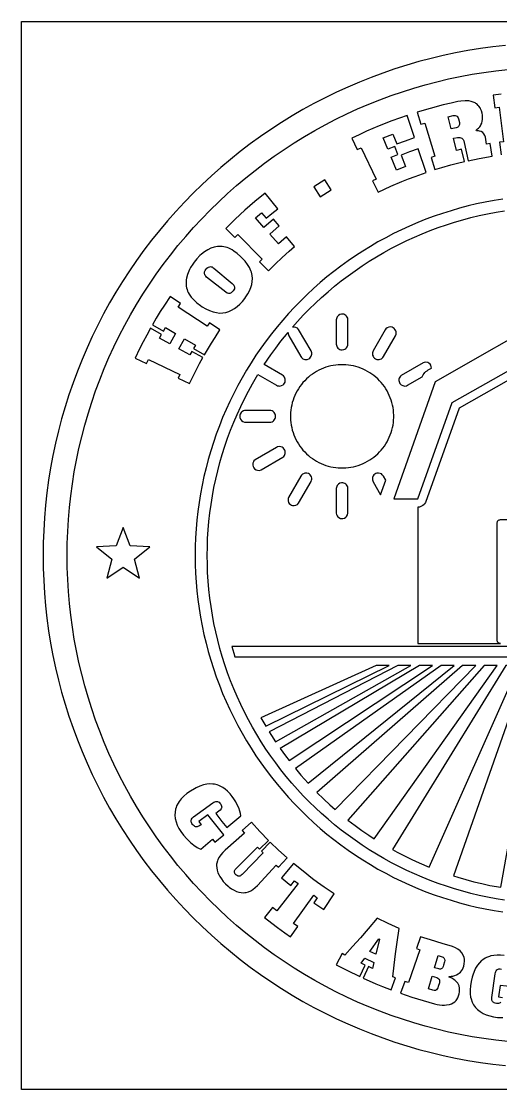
# Model space of a CAD drawing. Header units: millimetres. Extents: x 0 to 272, y 0 to 272.
# Drawn here: x 0.5 to 122.1, y 0.5 to 271.5 of the extents above; entities that cross this region are included whole.
import ezdxf

# ---------------------------------------------------------------- set-up
doc = ezdxf.new("R2010")
doc.units = ezdxf.units.MM

msp = doc.modelspace()

# ---------------------------------------------------------------- linework, layer by layer
at = {"layer": 'ENTGITTERRAHMEN'}
msp.add_lwpolyline([(0.5, 271.5), (271.5, 271.5), (271.5, 0.5), (0.5, 0.5)], close=True, dxfattribs=at)
at = {"layer": 'MOTIV'}
for points in [[(123.258, 265.374), (120.087, 265.022), (116.925, 264.593), (113.775, 264.086), (110.638, 263.502), (107.517, 262.841), (104.413, 262.104), (101.327, 261.291), (98.263, 260.402), (95.221, 259.439), (92.204, 258.401), (89.214, 257.289), (86.251, 256.104), (83.319, 254.847), (80.418, 253.519), (77.551, 252.119), (74.718, 250.65), (71.923, 249.111), (69.167, 247.505), (66.45, 245.831), (63.776, 244.091), (61.145, 242.286), (58.559, 240.417), (56.02, 238.485), (53.529, 236.491), (51.088, 234.437), (48.697, 232.324), (46.36, 230.152), (44.076, 227.924), (41.848, 225.64), (39.676, 223.303), (37.563, 220.912), (35.509, 218.471), (33.515, 215.98), (31.583, 213.441), (29.714, 210.855), (27.909, 208.224), (26.169, 205.55), (24.495, 202.833), (22.889, 200.077), (21.35, 197.282), (19.881, 194.449), (18.481, 191.582), (17.153, 188.681), (15.896, 185.749), (14.711, 182.786), (13.599, 179.796), (12.561, 176.779), (11.598, 173.737), (10.709, 170.673), (9.896, 167.587), (9.159, 164.483), (8.498, 161.362), (7.914, 158.225), (7.407, 155.075), (6.978, 151.913), (6.626, 148.742), (6.352, 145.563), (6.157, 142.379), (6.039, 139.19), (6, 136), (6.039, 132.81), (6.157, 129.621), (6.352, 126.437), (6.626, 123.258), (6.978, 120.087), (7.407, 116.925), (7.914, 113.775), (8.498, 110.638), (9.159, 107.517), (9.896, 104.413), (10.709, 101.327), (11.598, 98.263), (12.561, 95.221), (13.599, 92.204), (14.711, 89.214), (15.896, 86.251), (17.153, 83.319), (18.481, 80.418), (19.881, 77.551), (21.35, 74.718), (22.889, 71.923), (24.495, 69.167), (26.169, 66.45), (27.909, 63.776), (29.714, 61.145), (31.583, 58.559), (33.515, 56.02), (35.509, 53.529), (37.563, 51.088), (39.676, 48.697), (41.848, 46.36), (44.076, 44.076), (46.36, 41.848), (48.697, 39.676), (51.088, 37.563), (53.529, 35.509), (56.02, 33.515), (58.559, 31.583), (61.145, 29.714), (63.776, 27.909), (66.45, 26.169), (69.167, 24.495), (71.923, 22.889), (74.718, 21.35), (77.551, 19.881), (80.418, 18.481), (83.319, 17.153), (86.251, 15.896), (89.214, 14.711), (92.204, 13.599), (95.221, 12.561), (98.263, 11.598), (101.327, 10.709), (104.413, 9.896), (107.517, 9.159), (110.638, 8.498), (113.775, 7.914), (116.925, 7.407), (120.087, 6.978), (123.258, 6.626)], [(123.855, 12.69), (120.833, 13.026), (117.819, 13.435), (114.817, 13.918), (111.827, 14.475), (108.852, 15.104), (105.893, 15.807), (102.953, 16.582), (100.032, 17.429), (97.133, 18.348), (94.257, 19.337), (91.407, 20.396), (88.583, 21.526), (85.788, 22.724), (83.023, 23.99), (80.29, 25.324), (77.591, 26.724), (74.927, 28.191), (72.299, 29.722), (69.71, 31.317), (67.161, 32.976), (64.654, 34.696), (62.189, 36.478), (59.769, 38.319), (57.395, 40.219), (55.068, 42.177), (52.79, 44.192), (50.562, 46.261), (48.385, 48.385), (46.261, 50.562), (44.192, 52.79), (42.177, 55.068), (40.219, 57.395), (38.319, 59.769), (36.478, 62.189), (34.696, 64.654), (32.976, 67.161), (31.317, 69.71), (29.722, 72.299), (28.191, 74.927), (26.724, 77.591), (25.324, 80.29), (23.99, 83.023), (22.724, 85.788), (21.526, 88.583), (20.396, 91.407), (19.337, 94.257), (18.348, 97.133), (17.429, 100.032), (16.582, 102.953), (15.807, 105.893), (15.104, 108.852), (14.475, 111.827), (13.918, 114.817), (13.435, 117.819), (13.026, 120.833), (12.69, 123.855), (12.429, 126.885), (12.243, 129.92), (12.131, 132.959), (12.094, 136), (12.131, 139.041), (12.243, 142.08), (12.429, 145.115), (12.69, 148.145), (13.026, 151.167), (13.435, 154.181), (13.918, 157.183), (14.475, 160.173), (15.104, 163.148), (15.807, 166.107), (16.582, 169.047), (17.429, 171.968), (18.348, 174.867), (19.337, 177.743), (20.396, 180.593), (21.526, 183.417), (22.724, 186.212), (23.99, 188.977), (25.324, 191.71), (26.724, 194.409), (28.191, 197.073), (29.722, 199.701), (31.317, 202.29), (32.976, 204.839), (34.696, 207.346), (36.478, 209.811), (38.319, 212.231), (40.219, 214.605), (42.177, 216.932), (44.192, 219.21), (46.261, 221.438), (48.385, 223.615), (50.562, 225.739), (52.79, 227.808), (55.068, 229.823), (57.395, 231.781), (59.769, 233.681), (62.189, 235.522), (64.654, 237.304), (67.161, 239.024), (69.71, 240.683), (72.299, 242.278), (74.927, 243.809), (77.591, 245.276), (80.29, 246.676), (83.023, 248.01), (85.788, 249.276), (88.583, 250.474), (91.407, 251.604), (94.257, 252.663), (97.133, 253.652), (100.032, 254.571), (102.953, 255.418), (105.893, 256.193), (108.852, 256.896), (111.827, 257.525), (114.817, 258.082), (117.819, 258.565), (120.833, 258.974), (123.855, 259.31)], [(122.15, 252.996), (120.137, 252.74), (120.569, 249.558), (121.654, 249.7), (122.757, 240.957), (121.756, 240.826), (122.188, 237.644)], [(122.588, 226.417), (120.373, 226.061), (118.168, 225.65), (115.973, 225.185), (113.79, 224.667), (111.621, 224.095), (109.466, 223.47), (107.328, 222.793), (105.206, 222.063), (103.103, 221.281), (101.02, 220.448), (98.958, 219.564), (96.919, 218.63), (94.903, 217.646), (92.911, 216.613), (90.946, 215.531), (89.008, 214.402), (87.098, 213.225), (85.217, 212.002), (83.368, 210.732), (81.549, 209.418), (79.764, 208.06), (78.012, 206.658), (76.296, 205.214), (74.615, 203.728), (72.972, 202.201), (71.366, 200.634), (69.799, 199.028), (68.272, 197.385), (66.786, 195.704), (65.342, 193.988), (63.94, 192.236), (62.582, 190.451), (61.268, 188.632), (59.998, 186.783), (58.775, 184.902), (57.598, 182.992), (56.469, 181.054), (55.387, 179.089), (54.354, 177.097), (53.37, 175.081), (52.436, 173.042), (51.552, 170.98), (50.719, 168.897), (49.937, 166.794), (49.207, 164.672), (48.53, 162.534), (47.905, 160.379), (47.333, 158.21), (46.815, 156.027), (46.35, 153.832), (45.939, 151.627), (45.583, 149.412), (45.281, 147.189), (45.034, 144.959), (44.841, 142.724), (44.704, 140.485), (44.621, 138.243), (44.594, 136), (44.621, 133.757), (44.704, 131.515), (44.841, 129.276), (45.034, 127.041), (45.281, 124.811), (45.583, 122.588), (45.939, 120.373), (46.35, 118.168), (46.815, 115.973), (47.333, 113.79), (47.905, 111.621), (48.53, 109.466), (49.207, 107.328), (49.937, 105.206), (50.719, 103.103), (51.552, 101.02), (52.436, 98.958), (53.37, 96.919), (54.354, 94.903), (55.387, 92.911), (56.469, 90.946), (57.598, 89.008), (58.775, 87.098), (59.998, 85.217), (61.268, 83.368), (62.582, 81.549), (63.94, 79.764), (65.342, 78.012), (66.786, 76.296), (68.272, 74.615), (69.799, 72.972), (71.366, 71.366), (72.972, 69.799), (74.615, 68.272), (76.296, 66.786), (78.012, 65.342), (79.764, 63.94), (81.549, 62.582), (83.368, 61.268), (85.217, 59.998), (87.098, 58.775), (89.008, 57.598), (90.946, 56.469), (92.911, 55.387), (94.903, 54.354), (96.919, 53.37), (98.958, 52.436), (101.02, 51.552), (103.103, 50.719), (105.206, 49.937), (107.328, 49.207), (109.466, 48.53), (111.621, 47.905), (113.79, 47.333), (115.973, 46.815), (118.168, 46.35), (120.373, 45.939), (122.588, 45.583)], [(123.035, 48.597), (120.894, 48.941), (118.762, 49.338), (116.64, 49.788), (114.53, 50.289), (112.433, 50.841), (110.351, 51.445), (108.283, 52.1), (106.233, 52.806), (104.2, 53.561), (102.186, 54.367), (100.193, 55.221), (98.221, 56.124), (96.273, 57.075), (94.348, 58.074), (92.448, 59.12), (90.574, 60.212), (88.728, 61.349), (86.91, 62.532), (85.122, 63.759), (83.364, 65.029), (81.639, 66.342), (79.945, 67.697), (78.286, 69.093), (76.661, 70.53), (75.073, 72.006), (73.52, 73.52), (72.006, 75.073), (70.53, 76.661), (69.093, 78.286), (67.697, 79.945), (66.342, 81.639), (65.029, 83.364), (63.759, 85.122), (62.532, 86.91), (61.349, 88.728), (60.212, 90.574), (59.12, 92.448), (58.074, 94.348), (57.075, 96.273), (56.124, 98.221), (55.221, 100.193), (54.367, 102.186), (53.561, 104.2), (52.806, 106.233), (52.1, 108.283), (51.445, 110.351), (50.841, 112.433), (50.289, 114.53), (49.788, 116.64), (49.338, 118.762), (48.941, 120.894), (48.597, 123.035), (48.305, 125.184), (48.066, 127.339), (47.88, 129.5), (47.747, 131.664), (47.667, 133.832), (47.641, 136), (47.667, 138.168), (47.747, 140.336), (47.88, 142.5), (48.066, 144.661), (48.305, 146.816), (48.597, 148.965), (48.941, 151.106), (49.338, 153.238), (49.788, 155.36), (50.289, 157.47), (50.841, 159.567), (51.445, 161.649), (52.1, 163.717), (52.806, 165.767), (53.561, 167.8), (54.367, 169.814), (55.221, 171.807), (56.124, 173.779), (57.075, 175.727), (58.074, 177.652), (59.12, 179.552), (60.509, 181.908), (65.22, 179.188), (65.485, 179.068), (65.768, 179.002), (66.059, 178.993), (66.485, 179.085), (66.866, 179.296), (67.078, 179.495), (67.248, 179.732), (67.368, 179.997), (67.434, 180.28), (67.427, 180.716), (67.352, 180.997), (67.223, 181.258), (66.941, 181.591), (66.704, 181.76), (62.096, 184.421), (63.759, 186.878), (65.029, 188.636), (66.342, 190.361), (68.137, 192.577), (68.147, 192.289), (68.213, 192.006), (68.333, 191.74), (71.39, 186.446), (71.559, 186.209), (71.892, 185.927), (72.153, 185.798), (72.434, 185.723), (72.724, 185.704), (73.013, 185.742), (73.418, 185.902), (73.655, 186.072), (73.854, 186.284), (74.007, 186.531), (74.11, 186.804), (74.157, 187.091), (74.148, 187.382), (74.082, 187.665), (73.962, 187.93), (70.826, 193.348), (70.523, 193.661), (70.142, 193.873), (69.716, 193.965), (69.284, 193.929), (70.53, 195.339), (72.006, 196.927), (73.52, 198.48), (75.073, 199.994), (76.661, 201.47), (78.286, 202.907), (79.945, 204.303), (81.639, 205.658), (83.364, 206.971), (85.122, 208.241), (86.91, 209.468), (88.728, 210.651), (90.574, 211.788), (92.448, 212.88), (94.348, 213.926), (96.273, 214.925), (98.221, 215.876), (100.193, 216.779), (102.186, 217.633), (104.2, 218.439), (106.233, 219.194), (108.283, 219.9), (110.351, 220.555), (112.433, 221.159), (114.53, 221.711), (116.64, 222.212), (118.762, 222.662), (120.894, 223.059), (123.035, 223.403)], [(136, 187.236), (111.509, 173.358), (102.961, 149.453), (102.761, 149.112), (102.637, 148.957), (102.35, 148.686), (102.188, 148.572), (102.016, 148.474), (101.649, 148.328), (101.456, 148.282), (101.062, 148.244), (101.062, 113.656), (122.025, 113.656), (121.855, 113.673), (121.691, 113.723), (121.54, 113.803), (121.407, 113.912), (121.299, 114.044), (121.218, 114.195), (121.168, 114.359), (121.152, 114.53), (121.152, 144.227), (121.168, 144.397), (121.218, 144.561), (121.299, 144.712), (121.407, 144.844), (121.54, 144.953), (121.691, 145.034), (121.855, 145.083), (122.025, 145.1), (149.975, 145.1)], [(122.926, 34.535), (122.008, 34.619), (121.142, 34.626), (120.325, 34.555), (119.556, 34.404), (119.189, 34.299), (118.49, 34.028), (118.158, 33.862), (117.527, 33.467), (117.229, 33.237), (116.672, 32.7), (116.167, 32.062), (115.715, 31.321), (115.316, 30.477), (114.972, 29.529), (114.821, 29.015), (114.562, 27.91), (114.385, 26.814), (114.306, 25.786), (114.324, 24.827), (114.443, 23.937), (114.541, 23.517), (114.812, 22.73), (114.987, 22.363), (115.187, 22.013), (115.662, 21.367), (116.222, 20.789), (116.865, 20.282), (117.59, 19.846), (118.395, 19.482), (119.28, 19.193), (120.243, 18.979), (121.294, 18.841), (122.608, 18.771)], [(122.121, 22.662), (121.956, 22.531), (121.758, 22.438), (121.529, 22.383), (121.269, 22.366), (120.977, 22.388), (120.689, 22.443), (120.442, 22.527), (120.299, 22.599), (120.12, 22.73), (119.98, 22.89), (119.909, 23.014), (119.854, 23.155), (119.801, 23.398), (119.795, 23.885), (120.657, 29.882), (120.726, 30.193), (120.817, 30.457), (120.93, 30.676), (121.064, 30.85), (121.222, 30.979), (121.408, 31.071), (121.621, 31.125), (121.949, 31.14), (122.313, 31.092)], [(125.139, 26.538), (121.924, 26.905), (121.551, 24.011), (122.557, 23.886)]]:
    msp.add_lwpolyline(points, dxfattribs=at)
for points in [[(104.43, 236.969), (105.388, 233.904), (107.101, 234.423), (109.397, 235.069), (111.13, 235.518), (112.869, 235.936), (112.145, 239.065), (110.849, 238.756), (110.085, 241.875), (110.213, 241.906), (111.097, 242.06), (111.446, 242.078), (111.739, 242.054), (111.998, 241.979), (112.222, 241.853), (112.412, 241.677), (112.537, 241.503), (112.68, 241.213), (112.825, 240.754), (113.843, 236.157), (116.606, 236.728), (119.941, 237.313), (119.438, 240.485), (118.501, 240.332), (118.196, 242.093), (118.033, 242.579), (117.8, 242.981), (117.498, 243.3), (117.126, 243.535), (116.684, 243.684), (116.437, 243.727), (115.892, 243.748), (115.836, 243.936), (116.222, 244.197), (116.451, 244.396), (116.752, 244.73), (116.923, 244.978), (117.073, 245.246), (117.253, 245.684), (117.379, 246.149), (117.449, 246.638), (117.463, 247.151), (117.419, 247.686), (117.33, 248.19), (117.17, 248.785), (116.957, 249.317), (116.831, 249.56), (116.54, 249.999), (116.374, 250.194), (116.003, 250.538), (115.797, 250.686), (115.577, 250.818), (115.099, 251.034), (114.572, 251.196), (113.995, 251.303), (113.041, 251.359), (111.98, 251.289), (111.216, 251.171), (109.474, 250.787), (107.466, 250.305), (104.14, 249.423), (100.842, 248.444), (101.8, 245.379), (102.846, 245.701), (105.395, 237.266)], [(94.24, 229.693), (97.001, 230.876), (98.674, 231.546), (100.359, 232.187), (103.191, 233.19), (101.174, 239.164), (98.976, 238.396), (96.796, 237.581), (97.91, 234.694), (95.641, 233.788), (94.311, 237.01), (96.013, 237.696), (95.197, 239.774), (93.459, 239.074), (92.279, 241.933), (94.737, 242.915), (95.71, 240.394), (97.951, 241.231), (100.209, 242.021), (98.318, 247.624), (96.363, 246.944), (94.419, 246.231), (91.21, 244.966), (88.038, 243.608), (86.155, 242.749), (84.287, 241.856), (85.697, 238.971), (86.682, 239.446), (90.474, 231.492), (89.565, 231.053), (90.974, 228.168), (92.6, 228.945)], [(110.784, 247.564), (110.999, 247.434), (111.135, 247.293), (111.282, 247.048), (111.39, 246.737), (111.582, 245.872), (111.614, 245.622), (111.602, 245.327), (111.552, 245.134), (111.469, 244.966), (111.351, 244.821), (111.2, 244.696), (111.016, 244.591), (110.798, 244.508), (109.517, 244.196), (108.754, 247.315), (109.99, 247.609), (110.236, 247.642), (110.53, 247.633)], [(77.493, 231.293), (74.681, 229.509), (76.313, 227.02), (79.05, 228.756)], [(66.629, 211.564), (68.421, 213.171), (69.79, 214.348), (67.717, 216.801), (65.718, 215.069), (63.506, 217.557), (65.887, 219.612), (64.453, 221.323), (62.023, 219.225), (59.864, 221.655), (61.363, 222.964), (62.575, 221.553), (64.03, 222.781), (65.507, 223.984), (62.336, 227.942), (59.742, 225.803), (57.211, 223.59), (54.743, 221.306), (52.342, 218.953), (54.623, 216.692), (55.396, 217.465), (61.594, 211.201), (60.88, 210.487), (63.16, 208.226), (64.875, 209.915)], [(50.791, 197.514), (51.587, 197.539), (52.355, 197.675), (53.1, 197.907), (53.824, 198.232), (54.529, 198.649), (55.216, 199.16), (55.887, 199.763), (56.545, 200.459), (57.182, 201.236), (57.47, 201.628), (57.977, 202.407), (58.389, 203.182), (58.708, 203.955), (58.931, 204.729), (59.06, 205.504), (59.092, 206.282), (59.019, 207.064), (58.829, 207.851), (58.69, 208.247), (58.322, 209.043), (57.834, 209.845), (57.225, 210.652), (56.875, 211.057), (56.081, 211.868), (55.229, 212.618), (54.382, 213.241), (53.961, 213.504), (53.122, 213.933), (52.704, 214.098), (52.287, 214.23), (51.871, 214.33), (51.456, 214.395), (51.042, 214.428), (50.629, 214.427), (50.217, 214.392), (49.398, 214.232), (48.583, 213.957), (47.777, 213.566), (46.979, 213.06), (46.192, 212.438), (45.803, 212.083), (45.038, 211.287), (44.304, 210.391), (43.974, 209.936), (43.402, 209.033), (43.16, 208.585), (42.763, 207.697), (42.607, 207.258), (42.383, 206.39), (42.314, 205.962), (42.261, 205.118), (42.277, 204.702), (42.324, 204.292), (42.404, 203.887), (42.517, 203.487), (42.663, 203.093), (42.842, 202.705), (43.054, 202.322), (43.575, 201.572), (43.884, 201.206), (44.597, 200.488), (45.001, 200.137), (45.904, 199.449), (46.383, 199.124), (47.322, 198.566), (48.232, 198.128), (49.114, 197.807), (49.967, 197.603)], [(54.564, 203.93), (54.513, 203.644), (54.423, 203.425), (54.234, 203.127), (53.986, 202.846), (53.728, 202.64), (53.395, 202.492), (53.188, 202.461), (53.046, 202.468), (52.669, 202.577), (52.346, 202.762), (47.475, 206.643), (47.267, 206.845), (47.108, 207.051), (46.999, 207.262), (46.939, 207.477), (46.929, 207.697), (46.988, 207.999), (47.131, 208.313), (47.294, 208.555), (47.562, 208.859), (47.77, 209.035), (47.981, 209.163), (48.268, 209.259), (48.487, 209.276), (48.636, 209.259), (48.864, 209.194), (49.097, 209.078), (49.336, 208.914), (53.942, 205.041), (54.162, 204.835), (54.381, 204.559), (54.49, 204.35), (54.551, 204.141)], [(35.744, 197.875), (34.727, 196.197), (33.739, 194.502), (36.527, 192.908), (37.052, 193.817), (39.622, 192.315), (38.152, 189.72), (35.543, 191.152), (36.052, 192.07), (33.251, 193.641), (32.306, 191.922), (31.389, 190.188), (30.501, 188.439), (29.363, 186.084), (32.27, 184.718), (32.74, 185.706), (40.679, 181.884), (40.246, 180.972), (43.152, 179.607), (44.656, 182.675), (45.715, 184.691), (46.538, 186.188), (43.737, 187.759), (43.267, 186.911), (40.435, 188.466), (41.871, 191.001), (44.66, 189.371), (44.175, 188.532), (46.963, 186.937), (48.708, 189.874), (49.617, 191.32), (50.867, 193.224), (48.201, 195.015), (47.642, 194.175), (40.282, 199.02), (40.888, 199.931), (38.223, 201.722), (36.788, 199.536)], [(80.362, 195.759), (80.362, 189.645), (80.391, 189.356), (80.475, 189.077), (80.612, 188.82), (80.797, 188.595), (81.022, 188.411), (81.279, 188.273), (81.557, 188.189), (81.847, 188.16), (82.278, 188.224), (82.547, 188.336), (82.789, 188.498), (82.995, 188.703), (83.156, 188.945), (83.303, 189.356), (83.332, 189.645), (83.332, 195.759), (83.268, 196.19), (83.156, 196.459), (82.995, 196.701), (82.789, 196.907), (82.547, 197.069), (82.278, 197.18), (81.992, 197.237), (81.701, 197.237), (81.279, 197.131), (80.905, 196.907), (80.612, 196.584), (80.475, 196.328), (80.391, 196.049)], [(177.052, 150.341), (166.57, 180.037), (136, 197.506), (105.43, 180.037), (94.948, 150.341), (101.062, 150.341), (109.797, 174.797), (136, 189.645), (162.203, 174.797), (170.938, 150.341)], [(89.732, 187.93), (89.612, 187.665), (89.546, 187.382), (89.536, 187.091), (89.584, 186.804), (89.686, 186.531), (89.84, 186.284), (90.039, 186.072), (90.276, 185.902), (90.681, 185.742), (90.969, 185.704), (91.26, 185.723), (91.541, 185.798), (91.802, 185.927), (92.134, 186.209), (92.304, 186.446), (95.361, 191.74), (95.521, 192.146), (95.559, 192.434), (95.54, 192.725), (95.465, 193.006), (95.336, 193.267), (95.054, 193.599), (94.817, 193.769), (94.552, 193.889), (94.124, 193.967), (93.691, 193.917), (93.291, 193.744), (92.959, 193.462), (92.789, 193.225)], [(92.175, 179.364), (91.767, 179.861), (91.336, 180.337), (90.881, 180.792), (90.404, 181.224), (89.907, 181.632), (89.391, 182.015), (88.856, 182.372), (88.305, 182.703), (87.737, 183.006), (87.156, 183.281), (86.562, 183.527), (85.957, 183.743), (85.341, 183.93), (84.717, 184.086), (84.087, 184.212), (83.451, 184.306), (82.811, 184.369), (82.168, 184.401), (81.525, 184.401), (80.883, 184.369), (80.243, 184.306), (79.607, 184.212), (78.976, 184.086), (78.353, 183.93), (77.737, 183.743), (77.132, 183.527), (76.538, 183.281), (75.956, 183.006), (75.389, 182.703), (74.838, 182.372), (74.303, 182.015), (73.786, 181.632), (73.289, 181.224), (72.813, 180.792), (72.358, 180.337), (71.926, 179.861), (71.518, 179.364), (71.135, 178.847), (70.778, 178.312), (70.447, 177.761), (70.144, 177.194), (69.869, 176.612), (69.623, 176.018), (69.407, 175.413), (69.22, 174.797), (69.064, 174.174), (68.938, 173.543), (68.844, 172.907), (68.781, 172.267), (68.749, 171.625), (68.749, 170.982), (68.781, 170.339), (68.844, 169.699), (68.938, 169.063), (69.064, 168.433), (69.22, 167.809), (69.407, 167.193), (69.623, 166.588), (69.869, 165.994), (70.144, 165.413), (70.447, 164.845), (70.778, 164.294), (71.135, 163.759), (71.518, 163.243), (71.926, 162.746), (72.358, 162.269), (72.813, 161.814), (73.289, 161.383), (73.786, 160.975), (74.303, 160.591), (74.838, 160.234), (75.389, 159.904), (75.956, 159.6), (76.538, 159.326), (77.132, 159.079), (77.737, 158.863), (78.353, 158.676), (78.976, 158.52), (79.607, 158.394), (80.243, 158.3), (80.883, 158.237), (81.525, 158.206), (82.168, 158.206), (82.811, 158.237), (83.451, 158.3), (84.087, 158.394), (84.717, 158.52), (85.341, 158.676), (85.957, 158.863), (86.562, 159.079), (87.156, 159.326), (87.737, 159.6), (88.305, 159.904), (88.856, 160.234), (89.391, 160.591), (89.907, 160.975), (90.404, 161.383), (90.881, 161.814), (91.336, 162.269), (91.767, 162.746), (92.175, 163.243), (92.559, 163.759), (92.916, 164.294), (93.246, 164.845), (93.55, 165.413), (93.824, 165.994), (94.071, 166.588), (94.287, 167.193), (94.474, 167.809), (94.63, 168.433), (94.756, 169.063), (94.85, 169.699), (94.913, 170.339), (94.944, 170.982), (94.944, 171.625), (94.913, 172.267), (94.85, 172.907), (94.756, 173.543), (94.63, 174.174), (94.474, 174.797), (94.287, 175.413), (94.071, 176.018), (93.824, 176.612), (93.55, 177.194), (93.246, 177.761), (92.916, 178.312), (92.559, 178.847)], [(96.648, 181.489), (96.471, 181.258), (96.342, 180.997), (96.267, 180.716), (96.248, 180.426), (96.286, 180.137), (96.379, 179.861), (96.525, 179.609), (96.828, 179.296), (97.209, 179.085), (97.49, 179.009), (97.78, 178.99), (98.209, 179.068), (98.474, 179.188), (102.19, 181.334), (102.438, 181.842), (102.637, 182.137), (102.865, 182.41), (103.119, 182.658), (103.397, 182.879), (103.696, 183.071), (104.51, 183.536), (104.473, 183.868), (104.313, 184.274), (104.143, 184.51), (103.811, 184.792), (103.55, 184.921), (103.124, 185.013), (102.689, 184.977), (102.414, 184.884), (96.867, 181.681)], [(63.505, 169.818), (63.794, 169.847), (64.073, 169.931), (64.33, 170.069), (64.555, 170.253), (64.739, 170.478), (64.877, 170.735), (64.961, 171.013), (64.99, 171.303), (64.961, 171.593), (64.877, 171.871), (64.652, 172.245), (64.33, 172.538), (64.073, 172.675), (63.794, 172.759), (63.505, 172.788), (57.391, 172.788), (57.101, 172.759), (56.822, 172.675), (56.449, 172.451), (56.243, 172.245), (56.019, 171.871), (55.934, 171.593), (55.906, 171.303), (55.934, 171.013), (56.081, 170.603), (56.341, 170.253), (56.691, 169.994), (57.101, 169.847), (57.391, 169.818)], [(67.046, 161.117), (67.223, 161.348), (67.352, 161.609), (67.427, 161.89), (67.446, 162.181), (67.408, 162.469), (67.315, 162.745), (67.169, 162.997), (66.866, 163.31), (66.619, 163.464), (66.346, 163.566), (65.913, 163.616), (65.485, 163.538), (65.22, 163.418), (59.802, 160.282), (59.489, 159.979), (59.335, 159.732), (59.233, 159.459), (59.185, 159.172), (59.195, 158.881), (59.261, 158.598), (59.46, 158.21), (59.652, 157.991), (60.01, 157.743), (60.425, 157.61), (60.861, 157.603), (61.28, 157.723), (66.827, 160.925)], [(74.122, 155.081), (74.16, 155.37), (74.141, 155.66), (74.065, 155.941), (73.937, 156.202), (73.76, 156.433), (73.541, 156.625), (73.289, 156.771), (72.87, 156.89), (72.434, 156.883), (72.019, 156.75), (71.772, 156.596), (71.559, 156.397), (71.39, 156.161), (68.266, 150.736), (68.173, 150.461), (68.135, 150.172), (68.154, 149.882), (68.287, 149.467), (68.441, 149.219), (68.754, 148.916), (69.006, 148.771), (69.282, 148.677), (69.716, 148.642), (70.142, 148.734), (70.523, 148.945), (70.826, 149.259), (74.028, 154.806)], [(89.584, 155.803), (89.536, 155.515), (89.546, 155.225), (89.612, 154.941), (89.732, 154.676), (91.623, 151.4), (92.921, 155.093), (92.304, 156.161), (92.033, 156.502), (91.802, 156.679), (91.541, 156.808), (91.115, 156.9), (90.681, 156.864), (90.405, 156.771), (90.153, 156.625), (89.934, 156.433), (89.757, 156.202)], [(83.268, 153.392), (83.156, 153.661), (82.995, 153.903), (82.789, 154.109), (82.547, 154.27), (82.278, 154.382), (81.992, 154.439), (81.701, 154.439), (81.279, 154.333), (80.905, 154.109), (80.612, 153.786), (80.475, 153.529), (80.391, 153.251), (80.362, 152.961), (80.369, 146.701), (80.426, 146.416), (80.612, 146.022), (80.797, 145.797), (81.022, 145.612), (81.416, 145.426), (81.701, 145.369), (81.992, 145.369), (82.415, 145.475), (82.789, 145.699), (82.995, 145.905), (83.219, 146.279), (83.325, 146.701), (83.325, 153.106)], [(23.473, 135.077), (22.134, 130.248), (26.312, 133.014), (30.491, 130.248), (29.152, 135.077), (33.074, 138.197), (28.068, 138.416), (26.312, 143.109), (24.557, 138.416), (19.551, 138.197)], [(53.865, 112.945), (54.361, 111.235), (54.656, 110.305), (217.344, 110.305), (217.639, 111.235), (218.135, 112.945)], [(61.271, 94.858), (62.488, 92.718), (93.792, 108.07), (90.483, 108.07)], [(99.275, 108.07), (95.966, 108.07), (63.343, 91.3), (63.923, 90.358), (64.981, 88.733)], [(67.476, 85.179), (68.404, 83.96), (104.758, 108.07), (101.449, 108.07), (66.134, 87.045)], [(71.401, 80.276), (73.206, 78.257), (110.24, 108.07), (106.932, 108.07), (69.995, 81.95)], [(75.462, 75.894), (77.174, 74.213), (78.708, 72.788), (80.081, 71.573), (115.723, 108.07), (112.414, 108.07)], [(121.206, 108.07), (117.897, 108.07), (83.318, 68.901), (85.179, 67.476), (86.876, 66.25), (88.603, 65.065), (89.99, 64.163)], [(101.428, 58.006), (103.925, 56.952), (126.689, 108.07), (123.38, 108.07), (94.588, 61.419), (95.784, 60.761), (97.643, 59.797), (99.524, 58.878)], [(115.271, 53.244), (117.308, 52.76), (119.356, 52.327), (122.067, 51.838), (132.172, 108.07), (128.863, 108.07), (110.106, 54.719), (111.235, 54.361), (113.246, 53.778)], [(45.476, 68.504), (46.086, 67.694), (45.793, 67.48), (45.53, 67.325), (45.283, 67.219), (45.05, 67.164), (44.903, 67.155), (44.694, 67.184), (44.49, 67.261), (44.291, 67.387), (44.098, 67.563), (43.91, 67.788), (43.75, 68.032), (43.639, 68.269), (43.591, 68.421), (43.561, 68.642), (43.578, 68.853), (43.618, 68.99), (43.681, 69.128), (43.819, 69.334), (44.165, 69.678), (49.074, 73.229), (49.345, 73.395), (49.598, 73.514), (49.834, 73.585), (50.052, 73.609), (50.255, 73.586), (50.45, 73.516), (50.637, 73.401), (50.876, 73.176), (51.095, 72.881), (51.212, 72.659), (51.296, 72.373), (51.306, 72.167), (51.269, 71.966), (51.183, 71.764), (50.927, 71.421), (50.62, 71.141), (49.797, 70.513), (51.331, 68.541), (52.592, 66.989), (56.197, 69.972), (56.108, 70.508), (55.938, 71.122), (55.613, 72.001), (55.27, 72.768), (54.862, 73.528), (54.391, 74.277), (53.995, 74.834), (53.417, 75.552), (52.819, 76.18), (52.2, 76.717), (51.558, 77.165), (51.227, 77.355), (50.546, 77.669), (50.195, 77.792), (49.473, 77.972), (49.1, 78.025), (48.327, 78.052), (47.517, 77.971), (46.671, 77.781), (45.787, 77.48), (44.866, 77.068), (44.392, 76.82), (43.418, 76.237), (42.507, 75.602), (41.713, 74.945), (41.037, 74.264), (40.48, 73.559), (40.246, 73.198), (39.87, 72.455), (39.727, 72.074), (39.615, 71.687), (39.481, 70.896), (39.456, 70.092), (39.538, 69.277), (39.728, 68.454), (40.027, 67.622), (40.434, 66.785), (40.951, 65.945), (41.582, 65.093), (42.446, 64.101), (43.355, 63.232), (44.281, 62.499), (45.117, 61.946), (45.569, 61.702), (45.983, 61.521), (49.001, 64.018), (49.602, 63.297), (51.834, 65.176), (49.788, 67.682), (47.815, 70.248)], [(51.061, 60.046), (50.653, 59.458), (50.343, 58.866), (50.225, 58.568), (50.062, 57.968), (50.018, 57.665), (49.999, 57.362), (50.033, 56.752), (50.152, 56.136), (50.353, 55.517), (50.639, 54.894), (50.813, 54.581), (51.224, 53.955), (51.718, 53.329), (52.297, 52.703), (52.912, 52.129), (53.219, 51.874), (53.835, 51.426), (54.45, 51.063), (55.062, 50.783), (55.671, 50.587), (56.276, 50.474), (56.876, 50.446), (57.175, 50.468), (57.473, 50.514), (58.067, 50.68), (58.658, 50.942), (59.246, 51.302), (59.83, 51.757), (60.413, 52.306), (65.1, 57.485), (65.755, 56.898), (67.887, 59.3), (65.729, 61.272), (63.628, 63.305), (61.362, 61.029), (61.862, 60.535), (56.501, 55.079), (56.247, 54.869), (56.062, 54.759), (55.881, 54.689), (55.703, 54.659), (55.471, 54.68), (55.298, 54.74), (55.071, 54.879), (54.902, 55.027), (54.754, 55.196), (54.616, 55.423), (54.556, 55.596), (54.535, 55.828), (54.566, 56.006), (54.636, 56.187), (54.747, 56.372), (54.957, 56.625), (60.421, 61.978), (60.915, 61.477), (63.194, 63.74), (61.007, 66.012), (58.891, 68.351), (56.477, 66.233), (57.059, 65.574), (52.164, 61.207), (51.565, 60.629)], [(77.273, 51.897), (75.603, 53.088), (74.366, 54.003), (71.934, 55.888), (69.56, 57.846), (66.491, 54.236), (68.857, 52.282), (69.812, 53.474), (70.694, 52.774), (65.254, 45.842), (64.21, 46.671), (62.198, 44.168), (64.045, 42.714), (65.448, 41.649), (67.344, 40.26), (68.784, 39.244), (70.616, 41.881), (69.525, 42.648), (74.636, 49.826), (75.557, 49.178), (74.684, 47.925), (77.226, 46.208), (79.822, 50.173)], [(94.685, 29.105), (95.021, 32.047), (95.394, 34.98), (95.805, 37.902), (96.347, 41.396), (93.503, 42.639), (90.699, 43.967), (88.42, 41.264), (86.486, 39.034), (84.52, 36.827), (82.522, 34.642), (81.849, 35), (80.332, 32.169), (83.033, 30.766), (86.32, 29.174), (87.675, 32.086), (86.641, 32.573), (87.587, 33.858), (89.908, 32.79), (89.548, 31.235), (88.505, 31.704), (87.174, 28.781), (90.42, 27.362), (92.059, 26.689), (94.259, 25.83), (95.396, 28.833)], [(91.322, 38.706), (90.384, 34.851), (88.843, 35.56), (91.16, 38.78)], [(97.757, 27.968), (96.686, 24.941), (99.522, 23.977), (102.382, 23.086), (105.264, 22.267), (105.932, 22.109), (106.574, 22.002), (107.19, 21.944), (107.778, 21.937), (108.338, 21.98), (109.125, 22.135), (109.611, 22.301), (110.047, 22.525), (110.431, 22.809), (110.763, 23.151), (110.909, 23.344), (111.162, 23.774), (111.364, 24.262), (111.516, 24.807), (111.607, 25.323), (111.646, 25.803), (111.632, 26.245), (111.514, 26.837), (111.371, 27.186), (111.177, 27.497), (110.936, 27.774), (110.54, 28.146), (110.258, 28.368), (109.806, 28.662), (109.486, 28.832), (108.977, 29.048), (109.025, 29.238), (109.506, 29.253), (109.911, 29.312), (110.439, 29.444), (110.865, 29.612), (111.277, 29.849), (111.576, 30.073), (111.867, 30.337), (112.134, 30.642), (112.362, 30.99), (112.552, 31.381), (112.703, 31.815), (112.834, 32.384), (112.902, 33.118), (112.878, 33.578), (112.798, 34.015), (112.576, 34.627), (112.233, 35.187), (111.778, 35.688), (111.222, 36.124), (110.564, 36.494), (109.803, 36.802), (107.23, 37.539), (104.239, 38.463), (101.769, 39.302), (100.698, 36.275), (101.528, 35.985), (98.656, 27.654)], [(107.761, 33.778), (107.842, 33.561), (107.868, 33.301), (107.824, 32.916), (107.596, 32.064), (107.486, 31.74), (107.386, 31.54), (107.27, 31.377), (107.14, 31.251), (106.995, 31.161), (106.776, 31.093), (106.593, 31.081), (106.395, 31.103), (105.314, 31.408), (106.218, 34.489), (107.199, 34.205), (107.439, 34.099), (107.626, 33.956)], [(106.436, 28.496), (106.524, 28.277), (106.553, 28.086), (106.515, 27.631), (106.247, 26.627), (106.136, 26.303), (105.996, 26.046), (105.781, 25.816), (105.519, 25.687), (105.21, 25.653), (104.854, 25.712), (103.737, 26.034), (104.685, 29.266), (105.841, 28.932), (106.149, 28.789), (106.334, 28.635)]]:
    msp.add_lwpolyline(points, close=True, dxfattribs=at)

doc.saveas('drawing.dxf')
